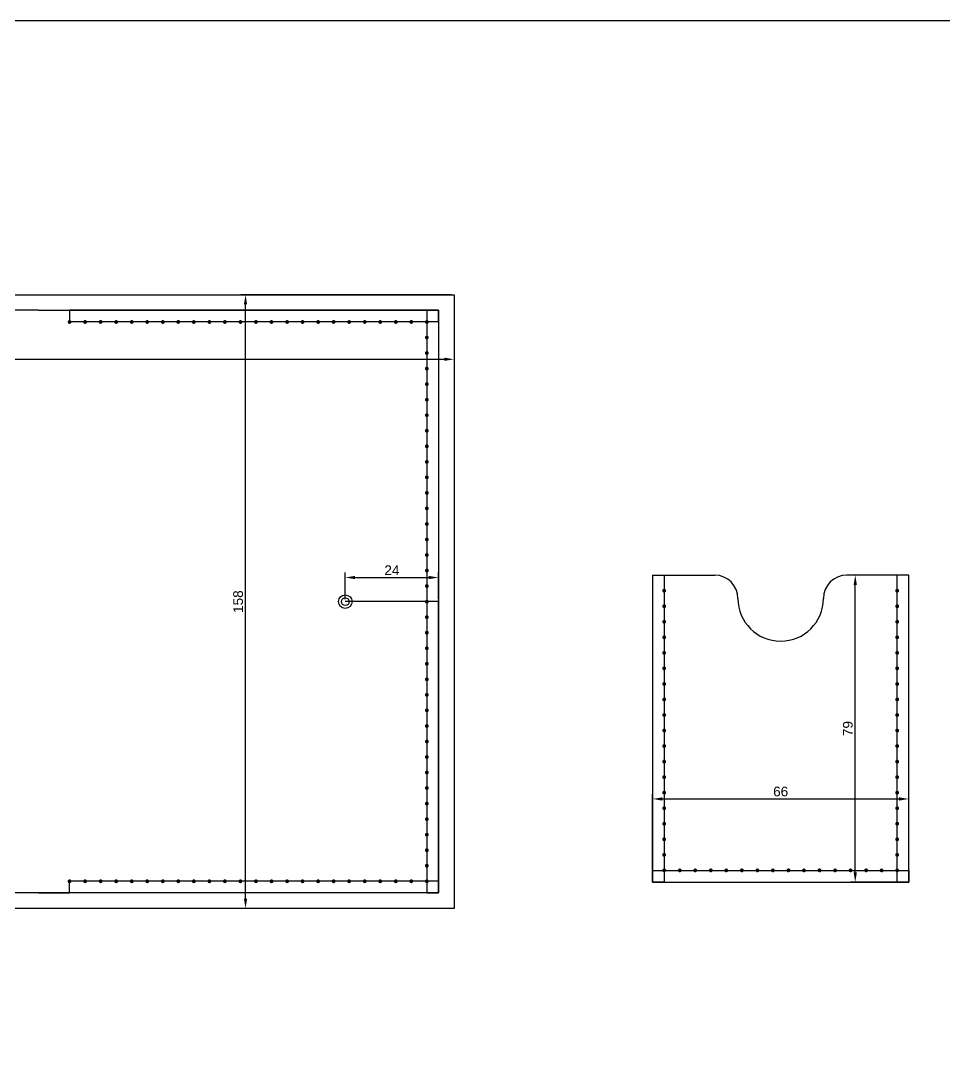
# Model space of a CAD drawing. Header units: millimetres. Extents: x 1335 to 6986, y 304 to 1543.
# Drawn here: x 5551.5 to 5789.4, y 1113.4 to 1377.8 of the extents above; entities that cross this region are included whole.
import ezdxf

# ---------------------------------------------------------------- set-up
doc = ezdxf.new("R2010")
doc.units = ezdxf.units.MM
doc.layers.add('Общий лист', color=7, linetype='Continuous')
doc.styles.get("Standard").update_dxf_attribs({"font": 'arial.ttf'})
doc.dimstyles.new('ISO-25', dxfattribs={"dimtxt": 2.5, "dimasz": 2.5, "dimexe": 1.25, "dimexo": 0.625, "dimtad": 1, "dimtxsty": 'Standard', "dimcen": 2.5, "dimadec": 0, "dimazin": 0, "dimtfac": 1, "dimtmove": 0, "dimatfit": 3, "dimfxl": 1, "dimarcsym": 0})

# ---------------------------------------------------------------- blocks, each defined once
blk = doc.blocks.new('*D102')
at = {"color": 0, "lineweight": -2, "transparency": 16777216}
for p, q in [((5635.15, 1228.83), (5635.15, 1235.67)), ((5659.15, 1228.83), (5659.15, 1235.67)), ((5637.65, 1234.42), (5656.65, 1234.42))]:
    blk.add_line(p, q, dxfattribs=at)
at = {"color": 0, "transparency": 16777216}
for points in [[(5637.65, 1234.84), (5637.65, 1234), (5635.15, 1234.42)], [(5656.65, 1234.84), (5656.65, 1234), (5659.15, 1234.42)]]:
    blk.add_solid(points, dxfattribs=at)
at = {"layer": 'Defpoints', "color": 0, "transparency": 16777216}
for p in [(5659.15, 1234.42), (5635.15, 1228.21), (5659.15, 1228.21)]:
    blk.add_point(p, dxfattribs=at)
at = {"color": 0, "transparency": 16777216, "insert": (5647.15, 1236.3), "char_height": 2.5, "attachment_point": 5}
blk.add_mtext('24', dxfattribs=at)
blk = doc.blocks.new('*D103')
at = {"color": 0, "lineweight": -2, "transparency": 16777216}
for p, q in [((5429.15, 1306.58), (5429.15, 1289.35)), ((5663.15, 1306.58), (5663.15, 1289.35)), ((5431.65, 1290.6), (5660.65, 1290.6))]:
    blk.add_line(p, q, dxfattribs=at)
at = {"color": 0, "transparency": 16777216}
for points in [[(5431.65, 1291.02), (5431.65, 1290.19), (5429.15, 1290.6)], [(5660.65, 1291.02), (5660.65, 1290.19), (5663.15, 1290.6)]]:
    blk.add_solid(points, dxfattribs=at)
at = {"layer": 'Defpoints', "color": 0, "transparency": 16777216}
for p in [(5429.15, 1307.21), (5663.15, 1307.21), (5663.15, 1290.6)]:
    blk.add_point(p, dxfattribs=at)
at = {"color": 0, "transparency": 16777216, "insert": (5546.15, 1292.5), "char_height": 2.5, "attachment_point": 5}
blk.add_mtext('234', dxfattribs=at)
blk = doc.blocks.new('*D104')
at = {"color": 0, "lineweight": -2, "transparency": 16777216}
for p, q in [((5662.52, 1307.21), (5608.21, 1307.21)), ((5609.46, 1151.71), (5609.46, 1304.71)), ((5662.52, 1149.21), (5608.21, 1149.21))]:
    blk.add_line(p, q, dxfattribs=at)
at = {"color": 0, "transparency": 16777216}
for points in [[(5609.04, 1304.71), (5609.87, 1304.71), (5609.46, 1307.21)], [(5609.04, 1151.71), (5609.87, 1151.71), (5609.46, 1149.21)]]:
    blk.add_solid(points, dxfattribs=at)
at = {"layer": 'Defpoints', "color": 0, "transparency": 16777216}
for p in [(5609.46, 1307.21), (5663.15, 1307.21), (5663.15, 1149.21)]:
    blk.add_point(p, dxfattribs=at)
at = {"color": 0, "transparency": 16777216, "insert": (5607.56, 1228.21), "char_height": 2.5, "attachment_point": 5, "rotation": 90}
blk.add_mtext('158', dxfattribs=at)
blk = doc.blocks.new('*D105')
at = {"color": 0, "lineweight": -2, "transparency": 16777216}
for p, q in [((5714.27, 1156.65), (5714.27, 1178.66)), ((5716.77, 1177.41), (5777.77, 1177.41)), ((5780.27, 1156.65), (5780.27, 1178.66))]:
    blk.add_line(p, q, dxfattribs=at)
at = {"color": 0, "transparency": 16777216}
for points in [[(5716.77, 1177.82), (5716.77, 1176.99), (5714.27, 1177.41)], [(5777.77, 1177.82), (5777.77, 1176.99), (5780.27, 1177.41)]]:
    blk.add_solid(points, dxfattribs=at)
at = {"layer": 'Defpoints', "color": 0, "transparency": 16777216}
for p in [(5780.27, 1177.41), (5714.27, 1156.02), (5780.27, 1156.02)]:
    blk.add_point(p, dxfattribs=at)
at = {"color": 0, "transparency": 16777216, "insert": (5747.27, 1179.31), "char_height": 2.5, "attachment_point": 5}
blk.add_mtext('66', dxfattribs=at)
blk = doc.blocks.new('*D106')
at = {"color": 0, "lineweight": -2, "transparency": 16777216}
for p, q in [((5779.65, 1235.02), (5765.22, 1235.02)), ((5766.47, 1158.52), (5766.47, 1232.52)), ((5779.65, 1156.02), (5765.22, 1156.02))]:
    blk.add_line(p, q, dxfattribs=at)
at = {"color": 0, "transparency": 16777216}
for points in [[(5766.05, 1232.52), (5766.89, 1232.52), (5766.47, 1235.02)], [(5766.05, 1158.52), (5766.89, 1158.52), (5766.47, 1156.02)]]:
    blk.add_solid(points, dxfattribs=at)
at = {"layer": 'Defpoints', "color": 0, "transparency": 16777216}
for p in [(5766.47, 1235.02), (5780.27, 1235.02), (5780.27, 1156.02)]:
    blk.add_point(p, dxfattribs=at)
at = {"color": 0, "transparency": 16777216, "insert": (5764.57, 1195.52), "char_height": 2.5, "attachment_point": 5, "rotation": 90}
blk.add_mtext('79', dxfattribs=at)

msp = doc.modelspace()

# ---------------------------------------------------------------- hatches: boundary and pattern name
h = msp.add_hatch(color=256)
h.dxf.hatch_style = 1
h.paths.add_polyline_path([(5563.649, 1300.209, -1), (5564.649, 1300.209, -1)])
h = msp.add_hatch(color=256)
h.dxf.hatch_style = 1
h.paths.add_polyline_path([(5567.649, 1300.209, -1), (5568.649, 1300.209, -1)])
h = msp.add_hatch(color=256)
h.dxf.hatch_style = 1
h.paths.add_polyline_path([(5571.649, 1300.209, -1), (5572.649, 1300.209, -1)])
h = msp.add_hatch(color=256)
h.dxf.hatch_style = 1
h.paths.add_polyline_path([(5575.649, 1300.209, -1), (5576.649, 1300.209, -1)])
h = msp.add_hatch(color=256)
h.dxf.hatch_style = 1
h.paths.add_polyline_path([(5579.649, 1300.209, -1), (5580.649, 1300.209, -1)])
h = msp.add_hatch(color=256)
h.dxf.hatch_style = 1
h.paths.add_polyline_path([(5583.649, 1300.209, -1), (5584.649, 1300.209, -1)])
h = msp.add_hatch(color=256)
h.dxf.hatch_style = 1
h.paths.add_polyline_path([(5587.649, 1300.209, -1), (5588.649, 1300.209, -1)])
h = msp.add_hatch(color=256)
h.dxf.hatch_style = 1
h.paths.add_polyline_path([(5591.649, 1300.209, -1), (5592.649, 1300.209, -1)])
h = msp.add_hatch(color=256)
h.dxf.hatch_style = 1
h.paths.add_polyline_path([(5595.649, 1300.209, -1), (5596.649, 1300.209, -1)])
h = msp.add_hatch(color=256)
h.dxf.hatch_style = 1
h.paths.add_polyline_path([(5599.649, 1300.209, -1), (5600.649, 1300.209, -1)])
h = msp.add_hatch(color=256)
h.dxf.hatch_style = 1
h.paths.add_polyline_path([(5603.649, 1300.209, -1), (5604.649, 1300.209, -1)])
h = msp.add_hatch(color=256)
h.dxf.hatch_style = 1
h.paths.add_polyline_path([(5607.649, 1300.209, -1), (5608.649, 1300.209, -1)])
h = msp.add_hatch(color=256)
h.dxf.hatch_style = 1
h.paths.add_polyline_path([(5611.649, 1300.209, -1), (5612.649, 1300.209, -1)])
h = msp.add_hatch(color=256)
h.dxf.hatch_style = 1
h.paths.add_polyline_path([(5615.649, 1300.209, -1), (5616.649, 1300.209, -1)])
h = msp.add_hatch(color=256)
h.dxf.hatch_style = 1
h.paths.add_polyline_path([(5619.649, 1300.209, -1), (5620.649, 1300.209, -1)])
h = msp.add_hatch(color=256)
h.dxf.hatch_style = 1
h.paths.add_polyline_path([(5623.649, 1300.209, -1), (5624.649, 1300.209, -1)])
h = msp.add_hatch(color=256)
h.dxf.hatch_style = 1
h.paths.add_polyline_path([(5627.649, 1300.209, -1), (5628.649, 1300.209, -1)])
h = msp.add_hatch(color=256)
h.dxf.hatch_style = 1
h.paths.add_polyline_path([(5631.649, 1300.209, -1), (5632.649, 1300.209, -1)])
h = msp.add_hatch(color=256)
h.dxf.hatch_style = 1
h.paths.add_polyline_path([(5635.649, 1300.209, -1), (5636.649, 1300.209, -1)])
h = msp.add_hatch(color=256)
h.dxf.hatch_style = 1
h.paths.add_polyline_path([(5639.649, 1300.209, -1), (5640.649, 1300.209, -1)])
h = msp.add_hatch(color=256)
h.dxf.hatch_style = 1
h.paths.add_polyline_path([(5643.649, 1300.209, -1), (5644.649, 1300.209, -1)])
h = msp.add_hatch(color=256)
h.dxf.hatch_style = 1
h.paths.add_polyline_path([(5647.649, 1300.209, -1), (5648.649, 1300.209, -1)])
h = msp.add_hatch(color=256)
h.dxf.hatch_style = 1
h.paths.add_polyline_path([(5651.649, 1300.209, -1), (5652.649, 1300.209, -1)])
h = msp.add_hatch(color=256)
h.dxf.hatch_style = 1
h.paths.add_polyline_path([(5655.649, 1300.209, -1), (5656.649, 1300.209, -1)])
h = msp.add_hatch(color=256)
h.dxf.hatch_style = 1
h.paths.add_polyline_path([(5655.649, 1296.209, -1), (5656.649, 1296.209, -1)])
h = msp.add_hatch(color=256)
h.dxf.hatch_style = 1
h.paths.add_polyline_path([(5655.649, 1292.209, -1), (5656.649, 1292.209, -1)])
h = msp.add_hatch(color=256)
h.dxf.hatch_style = 1
h.paths.add_polyline_path([(5655.649, 1288.209, -1), (5656.649, 1288.209, -1)])
h = msp.add_hatch(color=256)
h.dxf.hatch_style = 1
h.paths.add_polyline_path([(5655.649, 1284.209, -1), (5656.649, 1284.209, -1)])
h = msp.add_hatch(color=256)
h.dxf.hatch_style = 1
h.paths.add_polyline_path([(5655.649, 1280.209, -1), (5656.649, 1280.209, -1)])
h = msp.add_hatch(color=256)
h.dxf.hatch_style = 1
h.paths.add_polyline_path([(5655.649, 1276.209, -1), (5656.649, 1276.209, -1)])
h = msp.add_hatch(color=256)
h.dxf.hatch_style = 1
h.paths.add_polyline_path([(5655.649, 1272.209, -1), (5656.649, 1272.209, -1)])
h = msp.add_hatch(color=256)
h.dxf.hatch_style = 1
h.paths.add_polyline_path([(5655.649, 1268.209, -1), (5656.649, 1268.209, -1)])
h = msp.add_hatch(color=256)
h.dxf.hatch_style = 1
h.paths.add_polyline_path([(5655.649, 1264.209, -1), (5656.649, 1264.209, -1)])
h = msp.add_hatch(color=256)
h.dxf.hatch_style = 1
h.paths.add_polyline_path([(5655.649, 1260.209, -1), (5656.649, 1260.209, -1)])
h = msp.add_hatch(color=256)
h.dxf.hatch_style = 1
h.paths.add_polyline_path([(5655.649, 1256.209, -1), (5656.649, 1256.209, -1)])
h = msp.add_hatch(color=256)
h.dxf.hatch_style = 1
h.paths.add_polyline_path([(5655.649, 1252.209, -1), (5656.649, 1252.209, -1)])
h = msp.add_hatch(color=256)
h.dxf.hatch_style = 1
h.paths.add_polyline_path([(5655.649, 1248.209, -1), (5656.649, 1248.209, -1)])
h = msp.add_hatch(color=256)
h.dxf.hatch_style = 1
h.paths.add_polyline_path([(5655.649, 1244.209, -1), (5656.649, 1244.209, -1)])
h = msp.add_hatch(color=256)
h.dxf.hatch_style = 1
h.paths.add_polyline_path([(5655.649, 1240.209, -1), (5656.649, 1240.209, -1)])
h = msp.add_hatch(color=256)
h.dxf.hatch_style = 1
h.paths.add_polyline_path([(5655.649, 1236.209, -1), (5656.649, 1236.209, -1)])
h = msp.add_hatch(color=256)
h.dxf.hatch_style = 1
h.paths.add_polyline_path([(5655.649, 1232.209, -1), (5656.649, 1232.209, -1)])
h = msp.add_hatch(color=256)
h.dxf.hatch_style = 1
h.paths.add_polyline_path([(5717.771, 1231.023, 1), (5716.771, 1231.023, 1)])
h = msp.add_hatch(color=256)
h.dxf.hatch_style = 1
h.paths.add_polyline_path([(5777.771, 1231.023, 1), (5776.771, 1231.023, 1)])
h = msp.add_hatch(color=256)
h.dxf.hatch_style = 1
h.paths.add_polyline_path([(5655.649, 1228.209, -1), (5656.649, 1228.209, -1)])
h = msp.add_hatch(color=256)
h.dxf.hatch_style = 1
h.paths.add_polyline_path([(5717.771, 1227.023, 1), (5716.771, 1227.023, 1)])
h = msp.add_hatch(color=256)
h.dxf.hatch_style = 1
h.paths.add_polyline_path([(5777.771, 1227.023, 1), (5776.771, 1227.023, 1)])
h = msp.add_hatch(color=256)
h.dxf.hatch_style = 1
h.paths.add_polyline_path([(5655.649, 1224.209, -1), (5656.649, 1224.209, -1)])
h = msp.add_hatch(color=256)
h.dxf.hatch_style = 1
h.paths.add_polyline_path([(5717.771, 1223.023, 1), (5716.771, 1223.023, 1)])
h = msp.add_hatch(color=256)
h.dxf.hatch_style = 1
h.paths.add_polyline_path([(5777.771, 1223.023, 1), (5776.771, 1223.023, 1)])
h = msp.add_hatch(color=256)
h.dxf.hatch_style = 1
h.paths.add_polyline_path([(5655.649, 1220.209, -1), (5656.649, 1220.209, -1)])
h = msp.add_hatch(color=256)
h.dxf.hatch_style = 1
h.paths.add_polyline_path([(5717.771, 1219.023, 1), (5716.771, 1219.023, 1)])
h = msp.add_hatch(color=256)
h.dxf.hatch_style = 1
h.paths.add_polyline_path([(5777.771, 1219.023, 1), (5776.771, 1219.023, 1)])
h = msp.add_hatch(color=256)
h.dxf.hatch_style = 1
h.paths.add_polyline_path([(5655.649, 1216.209, -1), (5656.649, 1216.209, -1)])
h = msp.add_hatch(color=256)
h.dxf.hatch_style = 1
h.paths.add_polyline_path([(5717.771, 1215.023, 1), (5716.771, 1215.023, 1)])
h = msp.add_hatch(color=256)
h.dxf.hatch_style = 1
h.paths.add_polyline_path([(5777.771, 1215.023, 1), (5776.771, 1215.023, 1)])
h = msp.add_hatch(color=256)
h.dxf.hatch_style = 1
h.paths.add_polyline_path([(5655.649, 1212.209, -1), (5656.649, 1212.209, -1)])
h = msp.add_hatch(color=256)
h.dxf.hatch_style = 1
h.paths.add_polyline_path([(5717.771, 1211.023, 1), (5716.771, 1211.023, 1)])
h = msp.add_hatch(color=256)
h.dxf.hatch_style = 1
h.paths.add_polyline_path([(5777.771, 1211.023, 1), (5776.771, 1211.023, 1)])
h = msp.add_hatch(color=256)
h.dxf.hatch_style = 1
h.paths.add_polyline_path([(5655.649, 1208.209, -1), (5656.649, 1208.209, -1)])
h = msp.add_hatch(color=256)
h.dxf.hatch_style = 1
h.paths.add_polyline_path([(5717.771, 1207.023, 1), (5716.771, 1207.023, 1)])
h = msp.add_hatch(color=256)
h.dxf.hatch_style = 1
h.paths.add_polyline_path([(5777.771, 1207.023, 1), (5776.771, 1207.023, 1)])
h = msp.add_hatch(color=256)
h.dxf.hatch_style = 1
h.paths.add_polyline_path([(5655.649, 1204.209, -1), (5656.649, 1204.209, -1)])
h = msp.add_hatch(color=256)
h.dxf.hatch_style = 1
h.paths.add_polyline_path([(5717.771, 1203.023, 1), (5716.771, 1203.023, 1)])
h = msp.add_hatch(color=256)
h.dxf.hatch_style = 1
h.paths.add_polyline_path([(5777.771, 1203.023, 1), (5776.771, 1203.023, 1)])
h = msp.add_hatch(color=256)
h.dxf.hatch_style = 1
h.paths.add_polyline_path([(5655.649, 1200.209, -1), (5656.649, 1200.209, -1)])
h = msp.add_hatch(color=256)
h.dxf.hatch_style = 1
h.paths.add_polyline_path([(5717.771, 1199.023, 1), (5716.771, 1199.023, 1)])
h = msp.add_hatch(color=256)
h.dxf.hatch_style = 1
h.paths.add_polyline_path([(5777.771, 1199.023, 1), (5776.771, 1199.023, 1)])
h = msp.add_hatch(color=256)
h.dxf.hatch_style = 1
h.paths.add_polyline_path([(5655.649, 1196.209, -1), (5656.649, 1196.209, -1)])
h = msp.add_hatch(color=256)
h.dxf.hatch_style = 1
h.paths.add_polyline_path([(5717.771, 1195.023, 1), (5716.771, 1195.023, 1)])
h = msp.add_hatch(color=256)
h.dxf.hatch_style = 1
h.paths.add_polyline_path([(5777.771, 1195.023, 1), (5776.771, 1195.023, 1)])
h = msp.add_hatch(color=256)
h.dxf.hatch_style = 1
h.paths.add_polyline_path([(5655.649, 1192.209, -1), (5656.649, 1192.209, -1)])
h = msp.add_hatch(color=256)
h.dxf.hatch_style = 1
h.paths.add_polyline_path([(5717.771, 1191.023, 1), (5716.771, 1191.023, 1)])
h = msp.add_hatch(color=256)
h.dxf.hatch_style = 1
h.paths.add_polyline_path([(5777.771, 1191.023, 1), (5776.771, 1191.023, 1)])
h = msp.add_hatch(color=256)
h.dxf.hatch_style = 1
h.paths.add_polyline_path([(5655.649, 1188.209, -1), (5656.649, 1188.209, -1)])
h = msp.add_hatch(color=256)
h.dxf.hatch_style = 1
h.paths.add_polyline_path([(5717.771, 1187.023, 1), (5716.771, 1187.023, 1)])
h = msp.add_hatch(color=256)
h.dxf.hatch_style = 1
h.paths.add_polyline_path([(5777.771, 1187.023, 1), (5776.771, 1187.023, 1)])
h = msp.add_hatch(color=256)
h.dxf.hatch_style = 1
h.paths.add_polyline_path([(5655.649, 1184.209, -1), (5656.649, 1184.209, -1)])
h = msp.add_hatch(color=256)
h.dxf.hatch_style = 1
h.paths.add_polyline_path([(5717.771, 1183.023, 1), (5716.771, 1183.023, 1)])
h = msp.add_hatch(color=256)
h.dxf.hatch_style = 1
h.paths.add_polyline_path([(5777.771, 1183.023, 1), (5776.771, 1183.023, 1)])
h = msp.add_hatch(color=256)
h.dxf.hatch_style = 1
h.paths.add_polyline_path([(5655.649, 1180.209, -1), (5656.649, 1180.209, -1)])
h = msp.add_hatch(color=256)
h.dxf.hatch_style = 1
h.paths.add_polyline_path([(5717.771, 1179.023, 1), (5716.771, 1179.023, 1)])
h = msp.add_hatch(color=256)
h.dxf.hatch_style = 1
h.paths.add_polyline_path([(5777.771, 1179.023, 1), (5776.771, 1179.023, 1)])
h = msp.add_hatch(color=256)
h.dxf.hatch_style = 1
h.paths.add_polyline_path([(5655.649, 1176.209, -1), (5656.649, 1176.209, -1)])
h = msp.add_hatch(color=256)
h.dxf.hatch_style = 1
h.paths.add_polyline_path([(5717.771, 1175.023, 1), (5716.771, 1175.023, 1)])
h = msp.add_hatch(color=256)
h.dxf.hatch_style = 1
h.paths.add_polyline_path([(5777.771, 1175.023, 1), (5776.771, 1175.023, 1)])
h = msp.add_hatch(color=256)
h.dxf.hatch_style = 1
h.paths.add_polyline_path([(5655.649, 1172.209, -1), (5656.649, 1172.209, -1)])
h = msp.add_hatch(color=256)
h.dxf.hatch_style = 1
h.paths.add_polyline_path([(5717.771, 1171.023, 1), (5716.771, 1171.023, 1)])
h = msp.add_hatch(color=256)
h.dxf.hatch_style = 1
h.paths.add_polyline_path([(5777.771, 1171.023, 1), (5776.771, 1171.023, 1)])
h = msp.add_hatch(color=256)
h.dxf.hatch_style = 1
h.paths.add_polyline_path([(5655.649, 1168.209, -1), (5656.649, 1168.209, -1)])
h = msp.add_hatch(color=256)
h.dxf.hatch_style = 1
h.paths.add_polyline_path([(5717.771, 1167.023, 1), (5716.771, 1167.023, 1)])
h = msp.add_hatch(color=256)
h.dxf.hatch_style = 1
h.paths.add_polyline_path([(5777.771, 1167.023, 1), (5776.771, 1167.023, 1)])
h = msp.add_hatch(color=256)
h.dxf.hatch_style = 1
h.paths.add_polyline_path([(5655.649, 1164.209, -1), (5656.649, 1164.209, -1)])
h = msp.add_hatch(color=256)
h.dxf.hatch_style = 1
h.paths.add_polyline_path([(5717.771, 1163.023, 1), (5716.771, 1163.023, 1)])
h = msp.add_hatch(color=256)
h.dxf.hatch_style = 1
h.paths.add_polyline_path([(5777.771, 1163.023, 1), (5776.771, 1163.023, 1)])
h = msp.add_hatch(color=256)
h.dxf.hatch_style = 1
h.paths.add_polyline_path([(5655.649, 1160.209, -1), (5656.649, 1160.209, -1)])
h = msp.add_hatch(color=256)
h.dxf.hatch_style = 1
h.paths.add_polyline_path([(5717.771, 1159.023, 1), (5716.771, 1159.023, 1)])
h = msp.add_hatch(color=256)
h.dxf.hatch_style = 1
h.paths.add_polyline_path([(5721.771, 1159.023, 1), (5720.771, 1159.023, 1)])
h = msp.add_hatch(color=256)
h.dxf.hatch_style = 1
h.paths.add_polyline_path([(5725.771, 1159.023, 1), (5724.771, 1159.023, 1)])
h = msp.add_hatch(color=256)
h.dxf.hatch_style = 1
h.paths.add_polyline_path([(5729.771, 1159.023, 1), (5728.771, 1159.023, 1)])
h = msp.add_hatch(color=256)
h.dxf.hatch_style = 1
h.paths.add_polyline_path([(5733.771, 1159.023, 1), (5732.771, 1159.023, 1)])
h = msp.add_hatch(color=256)
h.dxf.hatch_style = 1
h.paths.add_polyline_path([(5737.771, 1159.023, 1), (5736.771, 1159.023, 1)])
h = msp.add_hatch(color=256)
h.dxf.hatch_style = 1
h.paths.add_polyline_path([(5741.771, 1159.023, 1), (5740.771, 1159.023, 1)])
h = msp.add_hatch(color=256)
h.dxf.hatch_style = 1
h.paths.add_polyline_path([(5745.771, 1159.023, 1), (5744.771, 1159.023, 1)])
h = msp.add_hatch(color=256)
h.dxf.hatch_style = 1
h.paths.add_polyline_path([(5749.771, 1159.023, 1), (5748.771, 1159.023, 1)])
h = msp.add_hatch(color=256)
h.dxf.hatch_style = 1
h.paths.add_polyline_path([(5753.771, 1159.023, 1), (5752.771, 1159.023, 1)])
h = msp.add_hatch(color=256)
h.dxf.hatch_style = 1
h.paths.add_polyline_path([(5757.771, 1159.023, 1), (5756.771, 1159.023, 1)])
h = msp.add_hatch(color=256)
h.dxf.hatch_style = 1
h.paths.add_polyline_path([(5761.771, 1159.023, 1), (5760.771, 1159.023, 1)])
h = msp.add_hatch(color=256)
h.dxf.hatch_style = 1
h.paths.add_polyline_path([(5765.771, 1159.023, 1), (5764.771, 1159.023, 1)])
h = msp.add_hatch(color=256)
h.dxf.hatch_style = 1
h.paths.add_polyline_path([(5769.771, 1159.023, 1), (5768.771, 1159.023, 1)])
h = msp.add_hatch(color=256)
h.dxf.hatch_style = 1
h.paths.add_polyline_path([(5773.771, 1159.023, 1), (5772.771, 1159.023, 1)])
h = msp.add_hatch(color=256)
h.dxf.hatch_style = 1
h.paths.add_polyline_path([(5777.771, 1159.023, 1), (5776.771, 1159.023, 1)])
h = msp.add_hatch(color=256)
h.dxf.hatch_style = 1
h.paths.add_polyline_path([(5777.771, 1159.023, 1), (5776.771, 1159.023, 1)])
h = msp.add_hatch(color=256)
h.dxf.hatch_style = 1
h.paths.add_polyline_path([(5563.649, 1156.209, -1), (5564.649, 1156.209, -1)])
h = msp.add_hatch(color=256)
h.dxf.hatch_style = 1
h.paths.add_polyline_path([(5567.649, 1156.209, -1), (5568.649, 1156.209, -1)])
h = msp.add_hatch(color=256)
h.dxf.hatch_style = 1
h.paths.add_polyline_path([(5571.649, 1156.209, -1), (5572.649, 1156.209, -1)])
h = msp.add_hatch(color=256)
h.dxf.hatch_style = 1
h.paths.add_polyline_path([(5575.649, 1156.209, -1), (5576.649, 1156.209, -1)])
h = msp.add_hatch(color=256)
h.dxf.hatch_style = 1
h.paths.add_polyline_path([(5579.649, 1156.209, -1), (5580.649, 1156.209, -1)])
h = msp.add_hatch(color=256)
h.dxf.hatch_style = 1
h.paths.add_polyline_path([(5583.649, 1156.209, -1), (5584.649, 1156.209, -1)])
h = msp.add_hatch(color=256)
h.dxf.hatch_style = 1
h.paths.add_polyline_path([(5587.649, 1156.209, -1), (5588.649, 1156.209, -1)])
h = msp.add_hatch(color=256)
h.dxf.hatch_style = 1
h.paths.add_polyline_path([(5591.649, 1156.209, -1), (5592.649, 1156.209, -1)])
h = msp.add_hatch(color=256)
h.dxf.hatch_style = 1
h.paths.add_polyline_path([(5595.649, 1156.209, -1), (5596.649, 1156.209, -1)])
h = msp.add_hatch(color=256)
h.dxf.hatch_style = 1
h.paths.add_polyline_path([(5599.649, 1156.209, -1), (5600.649, 1156.209, -1)])
h = msp.add_hatch(color=256)
h.dxf.hatch_style = 1
h.paths.add_polyline_path([(5603.649, 1156.209, -1), (5604.649, 1156.209, -1)])
h = msp.add_hatch(color=256)
h.dxf.hatch_style = 1
h.paths.add_polyline_path([(5607.649, 1156.209, -1), (5608.649, 1156.209, -1)])
h = msp.add_hatch(color=256)
h.dxf.hatch_style = 1
h.paths.add_polyline_path([(5611.649, 1156.209, -1), (5612.649, 1156.209, -1)])
h = msp.add_hatch(color=256)
h.dxf.hatch_style = 1
h.paths.add_polyline_path([(5615.649, 1156.209, -1), (5616.649, 1156.209, -1)])
h = msp.add_hatch(color=256)
h.dxf.hatch_style = 1
h.paths.add_polyline_path([(5619.649, 1156.209, -1), (5620.649, 1156.209, -1)])
h = msp.add_hatch(color=256)
h.dxf.hatch_style = 1
h.paths.add_polyline_path([(5623.649, 1156.209, -1), (5624.649, 1156.209, -1)])
h = msp.add_hatch(color=256)
h.dxf.hatch_style = 1
h.paths.add_polyline_path([(5627.649, 1156.209, -1), (5628.649, 1156.209, -1)])
h = msp.add_hatch(color=256)
h.dxf.hatch_style = 1
h.paths.add_polyline_path([(5631.649, 1156.209, -1), (5632.649, 1156.209, -1)])
h = msp.add_hatch(color=256)
h.dxf.hatch_style = 1
h.paths.add_polyline_path([(5635.649, 1156.209, -1), (5636.649, 1156.209, -1)])
h = msp.add_hatch(color=256)
h.dxf.hatch_style = 1
h.paths.add_polyline_path([(5639.649, 1156.209, -1), (5640.649, 1156.209, -1)])
h = msp.add_hatch(color=256)
h.dxf.hatch_style = 1
h.paths.add_polyline_path([(5643.649, 1156.209, -1), (5644.649, 1156.209, -1)])
h = msp.add_hatch(color=256)
h.dxf.hatch_style = 1
h.paths.add_polyline_path([(5647.649, 1156.209, -1), (5648.649, 1156.209, -1)])
h = msp.add_hatch(color=256)
h.dxf.hatch_style = 1
h.paths.add_polyline_path([(5651.649, 1156.209, -1), (5652.649, 1156.209, -1)])
h = msp.add_hatch(color=256)
h.dxf.hatch_style = 1
h.paths.add_polyline_path([(5655.649, 1156.209, -1), (5656.649, 1156.209, -1)])

# ---------------------------------------------------------------- linework, layer by layer
for p, q in [((5429.149, 1307.209), (5663.149, 1307.209)), ((5433.149, 1307.209), (5663.149, 1307.209)), ((5663.149, 1307.209), (5663.149, 1149.209)), ((5556.149, 1303.209), (5536.149, 1303.209)), ((5556.149, 1303.209), (5659.149, 1303.209)), ((5556.149, 1303.209), (5564.149, 1303.209)), ((5564.149, 1303.209), (5564.149, 1300.209)), ((5659.149, 1303.209), (5564.149, 1303.209)), ((5564.149, 1303.209), (5564.149, 1300.209)), ((5659.149, 1303.209), (5653.149, 1303.209)), ((5659.149, 1303.209), (5656.149, 1303.209)), ((5656.149, 1303.209), (5656.149, 1153.209)), ((5659.149, 1303.209), (5659.149, 1153.209)), ((5659.149, 1300.209), (5659.149, 1303.209)), ((5659.149, 1303.209), (5659.149, 1303.209)), ((5659.149, 1300.209), (5564.149, 1300.209)), ((5714.271, 1235.023), (5714.271, 1156.023)), ((5714.271, 1235.023), (5717.271, 1235.023)), ((5714.271, 1235.023), (5730.271, 1235.023)), ((5717.271, 1235.023), (5717.271, 1156.023)), ((5780.271, 1235.023), (5764.271, 1235.023)), ((5777.271, 1156.023), (5777.271, 1235.023)), ((5780.271, 1156.023), (5780.271, 1235.023)), ((5714.271, 1156.023), (5714.271, 1159.023)), ((5714.271, 1159.023), (5780.271, 1159.023)), ((5780.271, 1159.023), (5780.271, 1156.023)), ((5564.149, 1153.209), (5564.149, 1156.209)), ((5564.149, 1153.209), (5564.149, 1156.209)), ((5659.149, 1156.209), (5564.149, 1156.209)), ((5659.149, 1153.209), (5659.149, 1156.209)), ((5714.271, 1156.023), (5780.271, 1156.023)), ((5714.271, 1156.023), (5780.271, 1156.023)), ((5717.271, 1156.023), (5714.271, 1156.023)), ((5780.271, 1156.023), (5777.271, 1156.023)), ((5556.149, 1153.209), (5536.149, 1153.209)), ((5659.149, 1153.209), (5556.149, 1153.209)), ((5556.149, 1153.209), (5559.149, 1153.209)), ((5556.149, 1153.209), (5564.149, 1153.209)), ((5659.149, 1153.209), (5564.149, 1153.209)), ((5656.149, 1153.209), (5653.149, 1153.209)), ((5656.149, 1153.209), (5659.149, 1153.209)), ((5663.149, 1149.209), (5429.149, 1149.209))]:
    msp.add_line(p, q)
at = {"color": 3}
for p, q in [((5659.149, 1228.209), (5635.149, 1228.209)), ((5659.149, 1153.209), (5659.149, 1228.209)), ((5659.149, 1153.209), (5659.149, 1228.209))]:
    msp.add_line(p, q, dxfattribs=at)
for radius in [1.75, 1]:
    msp.add_circle((5635.149, 1228.209), radius)
for centre, radius, start, end in [((5730.271, 1229.023), 6, 0, 90), ((5764.271, 1229.023), 6, 90, 180), ((5747.271, 1229.023), 11, 180, 0), ((5747.271, 1229.023), 11, 180, 0)]:
    msp.add_arc(centre, radius, start, end)
at = {"layer": 'Общий лист', "color": 2}
msp.add_lwpolyline([(5326.319, 1377.818), (6986.189, 1377.818), (6986.189, 303.806), (5326.319, 303.806)], close=True, dxfattribs=at)

# ---------------------------------------------------------------- dimensions: what is measured, and where the dimension line sits
at = {"color": 3}
for base, p1, p2, picture, middle in [((5663.149, 1290.602), (5429.149, 1307.209), (5663.149, 1307.209), '*D103', (5546.149, 1290.602)), ((5659.149, 1234.421), (5635.149, 1228.209), (5659.149, 1228.209), '*D102', (5647.149, 1234.421))]:
    dim = msp.add_linear_dim(base=base, p1=p1, p2=p2, dimstyle='ISO-25', dxfattribs=at)
    dim.commit()
    dim.dimension.update_dxf_attribs({"geometry": picture, "text_midpoint": middle, "dimtype": 160})
dim = msp.add_linear_dim(base=(5609.458, 1307.209), p1=(5663.149, 1149.209), p2=(5663.149, 1307.209), angle=90, dimstyle='ISO-25', dxfattribs=at)
dim.commit()
dim.dimension.update_dxf_attribs({"geometry": '*D104', "text_midpoint": (5609.458, 1228.209), "dimtype": 160})
dim = msp.add_linear_dim(base=(5766.47, 1235.023), p1=(5780.271, 1156.023), p2=(5780.271, 1235.023), angle=90, dimstyle='ISO-25', dxfattribs=at)
dim.commit()
dim.dimension.update_dxf_attribs({"geometry": '*D106', "text_midpoint": (5764.569, 1195.523)})
dim = msp.add_linear_dim(base=(5780.271, 1177.407), p1=(5714.271, 1156.023), p2=(5780.271, 1156.023), dimstyle='ISO-25', dxfattribs=at)
dim.commit()
dim.dimension.update_dxf_attribs({"geometry": '*D105', "text_midpoint": (5747.271, 1179.309)})

doc.saveas('drawing.dxf')
